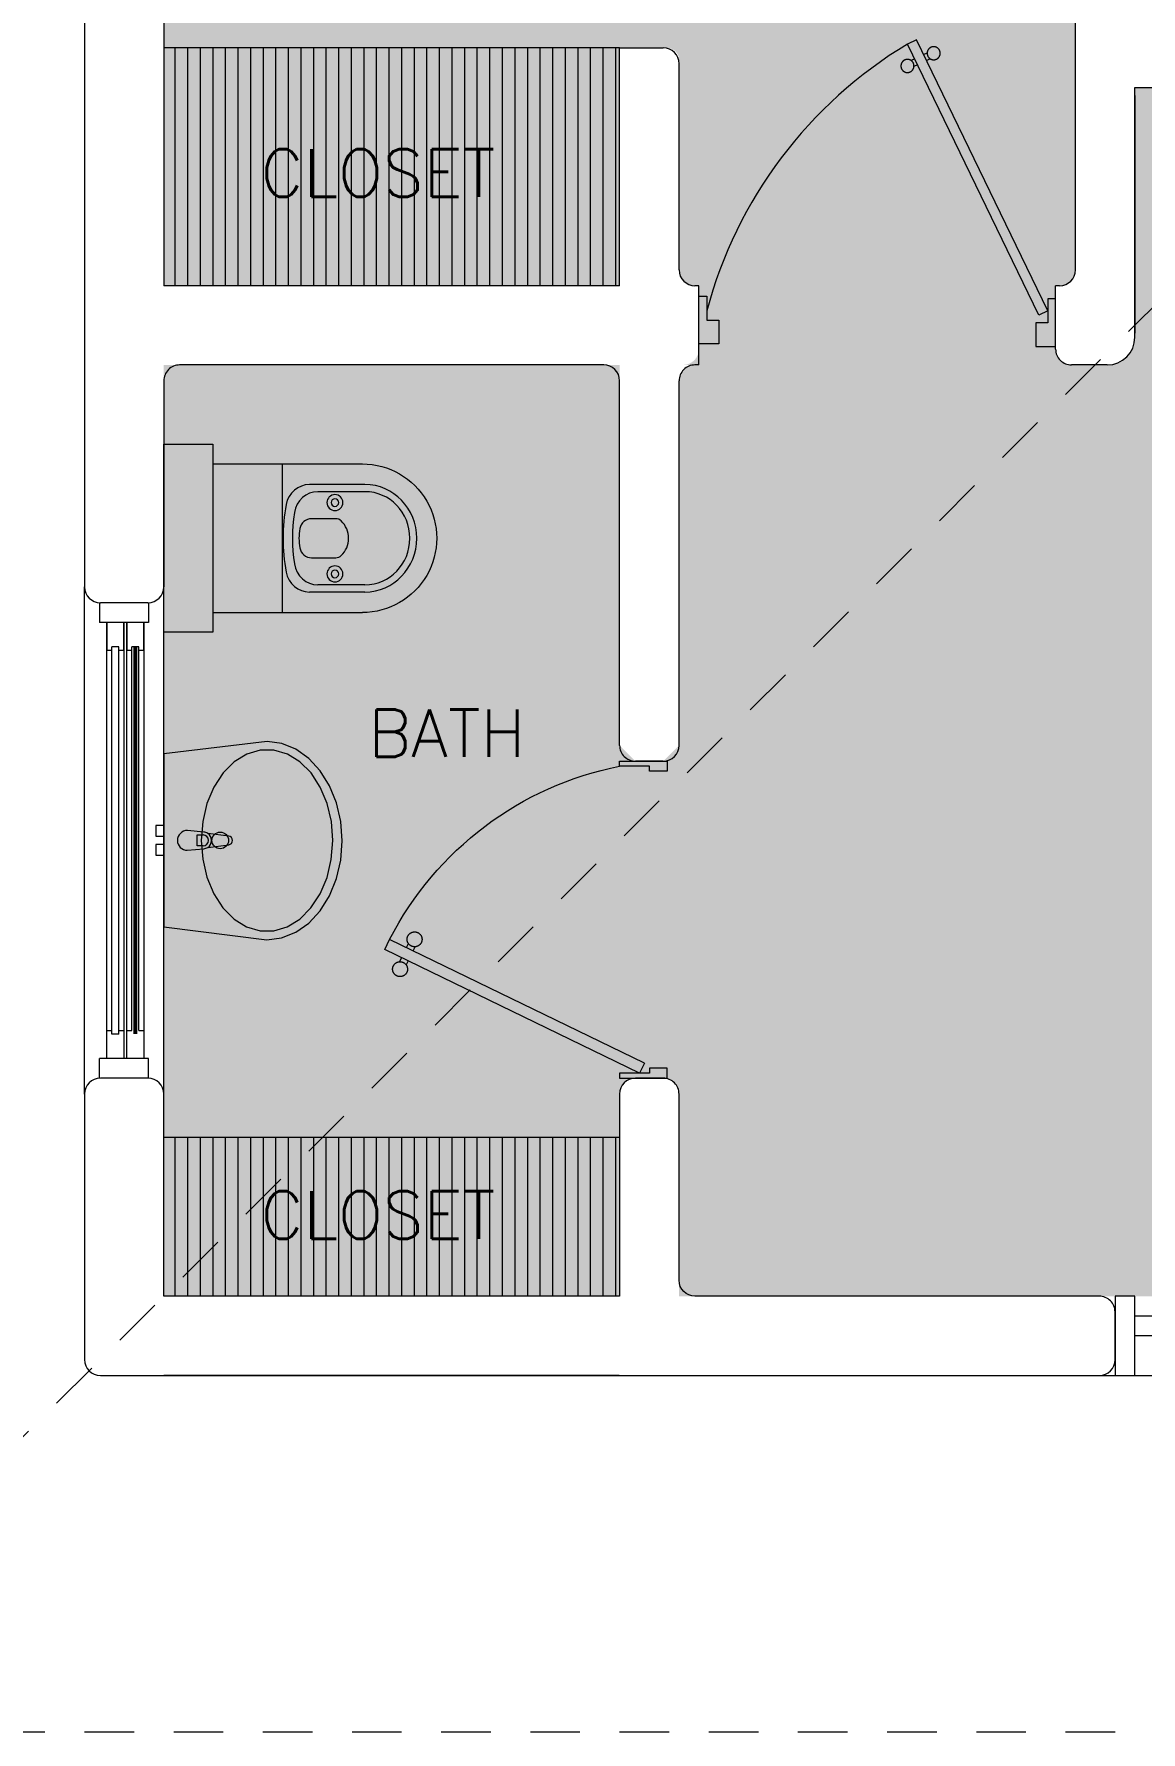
# Model space of a CAD drawing. Header units: metres. Extents: x 113 to 2416, y -346 to 476.
# Drawn here: x 119.24 to 122.033, y -165.508 to -161.223 of the extents above; entities that cross this region are included whole.
import ezdxf

# ---------------------------------------------------------------- set-up
doc = ezdxf.new("R2010")
doc.units = ezdxf.units.M
doc.linetypes.add('0', pattern=[0])
doc.linetypes.add('HIDDEN2', pattern=[0.1875, 0.125, -0.0625])
doc.layers.get('0').update_dxf_attribs({"color": 250, "linetype": '0', "lineweight": 20})
for name, color, linetype, lineweight in [('02_mobiliario', 250, 'Continuous', 5), ('A-DOOR', 35, 'Continuous', 5), ('A-WALL', 250, 'Continuous', 20), ('baños', 140, 'Continuous', 0), ('closets', 253, 'Continuous', 0), ('piscina', 131, 'Continuous', 0), ('piso', 253, 'Continuous', 0), ('SE-3', 253, 'Continuous', 5), ('textos', 7, 'Continuous', 0)]:
    doc.layers.add(name, color=color, linetype=linetype, lineweight=lineweight)
doc.layers.add('Techos 1', color=7, linetype='HIDDEN2', lineweight=9, true_color=0x42391a)
doc.styles.get("Standard").update_dxf_attribs({"font": 'arial.ttf', "height": 0.1875})

# ---------------------------------------------------------------- blocks, each defined once
blk = doc.blocks.new('P90')
at = {"layer": 'A-DOOR'}
for p, q in [((-0.04763083282114167, -0.8575866078958256), (0.636432514468197, -0.5264411160955547)), ((-0.03678082331271071, -0.8799999999814077), (0.647282523976628, -0.5488545081811367)), ((0.5843462005145739, -0.5516553717665715), (0.579994248867024, -0.5426653338130905)), ((0.5992280044015388, -0.5444512986345558), (0.5948760529868196, -0.5354612606810747)), ((0.647282523976628, -0.5488545081811367), (0.636432514468197, -0.5264411160955547)), ((0.5951962097901742, -0.5740687638521536), (0.599548161437724, -0.5830588016892193)), ((0.6100780139099697, -0.5668646907201378), (0.614429965324689, -0.5758547286736189)), ((-0.03678082331271071, -0.8799999999814077), (-0.04763083282114167, -0.8575866078958256))]:
    blk.add_line(p, q, dxfattribs=at)
for points in [[(-0.05999999982304871, -0.02000000001862645), (-0.05999999982304871, -0.04999999993015081), (-0.1199999998789281, -0.04999999993015081), (-0.1199999998789281, 0), (0, 0), (0, -0.02000000001862645)], [(-0.06678082334065039, -0.8799999999814077), (-0.06678082334065039, -0.849999999953468), (-0.1267808233965297, -0.849999999953468), (-0.1267808233965297, -0.9000000000000341), (-0.006780823517601675, -0.9000000000000341), (-0.006780823517601675, -0.8799999999814077)]]:
    blk.add_lwpolyline(points, close=True, dxfattribs=at)
blk.add_arc((-0.3258824736581118, -1.104976062896867), 1.122832499157005, 31.01389897194515, 75.07969121929474, dxfattribs=at)
for points in [[(0.5812270151805023, -0.5096414988860829), (0.5856572274938117, -0.5096497449325739), (0.5933223347533385, -0.5140942400088875), (0.5977382647693048, -0.5217758390121503), (0.5977217726763229, -0.5306362638715996), (0.5932772776000093, -0.5383013710147111), (0.5855956787131618, -0.5427173009142621), (0.5767352538537125, -0.5427008088212801), (0.5690701465941856, -0.5382563139777972), (0.56465421681105, -0.5305747149745343), (0.5646707086712013, -0.5217142899986698), (0.5691152037475149, -0.5140491829719736), (0.5767968026343624, -0.5096332529560073), (0.5812270151805023, -0.5096414988860829)], [(0.6132587480246912, -0.5758110076189382), (0.6176889605708311, -0.5758192536654292), (0.6253540675975273, -0.5802637485089122), (0.6297699976134936, -0.587945347512175), (0.6297535055205117, -0.5968057724880396), (0.6253090106770287, -0.6044708795147358), (0.6176274115573506, -0.6088868095307021), (0.6087669866979013, -0.6088703175541355), (0.6011018796712051, -0.6044258224778218), (0.5966859496552388, -0.596744223474559), (0.5967024417482207, -0.5878837986151098), (0.6011469365917037, -0.5802186914719982), (0.6088285357113818, -0.5758027615724473), (0.6132587480246912, -0.5758110076189382)]]:
    blk.add_open_spline(points, degree=2, dxfattribs=at)
blk = doc.blocks.new('A$C95be60c7')
at = {"layer": 'A-DOOR'}
for p, q in [((0.4752340171023093, 0.742593415591756), (0.4497390260432326, 0.7302042678396958)), ((0.7620076617305642, 0.08760267535788557), (0.4497390260432326, 0.7302042678396958)), ((0.7875026527896409, 0.09999182310988886), (0.4752340171023093, 0.742593415591756)), ((0.4703040601786483, 0.6878845399689055), (0.4600779892918467, 0.6829152382403265)), ((0.4957990512381798, 0.700273687720852), (0.5060251221249814, 0.7052429894493173)), ((0.5040250648923461, 0.6833457965724676), (0.5142511357791477, 0.6883150983010466)), ((0.4785300738332694, 0.6709566488205212), (0.4683040029464678, 0.6659873470920559)), ((0.7620076617305642, 0.08760267535788557), (0.7875026527896409, 0.09999182310988886))]:
    blk.add_line(p, q, dxfattribs=at)
for points in [[(2.652793568813649e-06, 0.03000084532914002), (0.02502843218178441, 0.03000084532891265), (0.02502843218178441, 0.07500084532929918), (0.01250265279338691, 0.07500084532929918), (0.01250265279338691, 0.1500008453294015), (2.652793568813649e-06, 0.1500008453294015), (2.652793568813649e-06, 0.03000084532914002)], [(0.8000026527935518, 0.03000084532914002), (0.7749768734053362, 0.03000084532891265), (0.7749768734053362, 0.07500084532929918), (0.7875026527937337, 0.07500084532929918), (0.7875026527937337, 0.1500008453294015), (0.8000026527935518, 0.1500008453294015), (0.8000026527935518, 0.03000084532914002)]]:
    blk.add_lwpolyline(points, dxfattribs=at)
blk.add_arc((0.8309239935775281, -0.01190400803308833), 0.8342821300934081, 117.1873632610009, 168.8098988989003, dxfattribs=at)
for points in [[(0.4307102590657337, 0.6673340718323573), (0.4307120586024098, 0.6723770774764546), (0.4357581811356681, 0.6811100199379609), (0.4444947226708678, 0.6861499086928973), (0.454580733958835, 0.6861463096193177), (0.4633136764202277, 0.681100187086173), (0.4683535651753914, 0.6723636455512008), (0.4683499661020392, 0.6622776342631198), (0.4633038435687808, 0.6535446918014998), (0.4545673020335812, 0.6485048030466771), (0.4444812907456139, 0.648508402120143), (0.4357483482837665, 0.6535545246532877), (0.4307084595290576, 0.6622910661883736), (0.4307102590657337, 0.6673340718323573)], [(0.5059773594327339, 0.7039096966342697), (0.50597915896941, 0.7089527022782534), (0.5110252815026683, 0.7176856447398734), (0.5197618230374133, 0.722725533494696), (0.5298478343258353, 0.7227219344212301), (0.5385807767872279, 0.7176758118880855), (0.5436206655423916, 0.7089392703529995), (0.5436170664685847, 0.6988532590649186), (0.5385709439357811, 0.6901203166034122), (0.5298344024005814, 0.6850804278484759), (0.5197483911121594, 0.6850840269220555), (0.5110154486507668, 0.6901301494552001), (0.505975559895603, 0.6988666909902861), (0.5059773594327339, 0.7039096966342697)]]:
    blk.add_open_spline(points, degree=2, dxfattribs=at)
blk = doc.blocks.new('A$Cbbaa2d29')
at = {"layer": 'baños'}
for p, q in [((0.04986533973976748, 0.1234470907067902), (0.04986533950693683, 0.5009470913494027)), ((0.1017357186382242, 0.5075197885446272), (0.1017357188710548, 0.367587161104197)), ((0.119862534195704, 0.5075197878461353), (0.119862534195704, 0.3887385106347523)), ((0.3548681448181696, 0.5075197878461353), (0.3548698598486908, 0.3887385111004136)), ((0.3729949601428189, 0.5075197890102885), (0.3729966749405094, 0.367587160405705)), ((0.4248653395069368, 0.1234470907067902), (0.4248653395069368, 0.5009470914658181)), ((0.1881401495510318, 0.3726579630449436), (0.1881401495510318, 0.4340201096776894)), ((0.2865905294628419, 0.4340201096776894), (0.2865905294628419, 0.3726579630449436)), ((0.4248653395069368, 0.298447090706631), (0.04986533973976748, 0.298447090706631))]:
    blk.add_line(p, q, dxfattribs=at)
blk.add_lwpolyline([(-2.609528905850311e-06, 0.1234470907067902), (-2.609528905850311e-06, -1.431437937071678e-07), (0.4747332887757238, -1.431437937071678e-07), (0.4747332887757238, 0.1234470907067902)], close=True, dxfattribs=at)
for centre, radius in [((0.1473653394231178, 0.4318055939328218), 0.02006938189121769), ((0.1473653394231178, 0.4318055939328218), 0.00947206784087382), ((0.3273653395907559, 0.4318055938164065), 0.02006938189121769), ((0.3273653395907559, 0.4318055938164065), 0.00947206784087382)]:
    blk.add_circle(centre, radius, dxfattribs=at)
blk.add_arc((0.2373653395069368, 0.5009470904180802), 0.1875, 4.669074627938405e-08, 180.0000000466908, dxfattribs=at)
at = {"layer": 'baños', "extrusion": (0, 0, -1)}
for centre, major_axis, ratio, start_param, end_param in [((0.2373653392741062, 0.5075197887774578), (-0.1356296207181713, -5.730126290734795e-11), 0.9649584659182796, 5.417888360170764e-14, 3.141592653589847), ((0.2373653392741062, 0.5075197887774578), (-0.1175028052981111, -4.963948863307169e-11), 0.9649584659182795, 2.242650509742816e-14, 3.141592653589815), ((0.208410149297265, 0.4340201093284435), (-0.02026999999999998, -8.564922207441566e-12), 0.9866798223976243, 1.121325254871408e-13, 0.7571831290919202), ((0.2373653395069368, 0.4070189519254512), (0.06011072145364531, 2.538636473497208e-11), 0.9866798223976337, 3.89877578268149, 5.526002178087678), ((0.2663205292509474, 0.4340201099105201), (0.02026999999999998, 8.55131366782954e-12), 0.9866798223976537, -0.7571831290923482, -5.682121440031551e-13), ((0.1820413762205817, 0.3887385112168289), (0.06217884201150812, 2.626529633774469e-11), 0.9649584659182803, 1.721070657766285, 3.141592653589776), ((0.2926910175909825, 0.388738510518337), (-0.06217884201150788, -2.626869850161708e-11), 0.9649584659182842, 3.141592653589833, 4.562114649413323), ((0.1639145608959325, 0.3675871599400438), (0.06217884201150834, 2.626174726433443e-11), 0.9649584659182797, 1.761770747025242, 3.141592653589718), ((0.2185451494032122, 0.3726579645583428), (0.03040499999999998, 1.282942176519436e-11), 0.9866798223976387, 1.7505302502132, 3.141592653589306), ((0.2373653392741062, 0.4748596581332407), (0.1356822986513112, 5.731575921024725e-11), 0.9866798223976321, 1.391062403376113, 1.75053025021367), ((0.2561855296106614, 0.3726579633941896), (0.03040499999999997, 1.284318030510717e-11), 0.9866798223976362, -2.797762022055394e-14, 1.391062403376092), ((0.3108178329156317, 0.3675871598236284), (0.06217884201150833, 2.626540643900107e-11), 0.9649584659182795, -1.443289932012704e-14, 1.379821906564463), ((0.2373661967893668, 0.7342017525509021), (0.44914177507853, 1.897288589700624e-10), 0.9649584659182789, 1.379821906564475, 1.761770747025305), ((0.2373661967893668, 0.7413182592419929), (-0.4317269737139661, -1.823818534215468e-10), 0.9649584659182897, 4.562114649413298, 4.862663311356111)]:
    blk.add_ellipse(centre, major_axis=major_axis, ratio=ratio, start_param=start_param, end_param=end_param, dxfattribs=at)
blk = doc.blocks.new('Basin 22')
at = {"layer": 'baños'}
for p, q in [((-218.5116621445749, 0), (-250.6016591944255, -260.4300662904893)), ((218.5116621445749, 0), (-218.5116621445749, 0)), ((-10.5, 20), (-37.5, 20)), ((-37.5, 20), (-37.5, 8e-16)), ((-37.5, 8e-16), (-10.5, -8e-16)), ((-10.5, -8e-16), (-10.5, 20)), ((37.50000000000001, 20), (10.5, 20)), ((10.5, 20), (10.5, 8e-16)), ((10.5, 8e-16), (37.5, -8e-16)), ((37.5, -8e-16), (37.50000000000001, 20)), ((250.0000000000001, -260.4300662904893), (218.5116621445749, 0)), ((-218.3557214991049, -0.3980736144277015), (-218.5116621445749, -0.3980736144277015)), ((-218.3557214991049, -0.3980736144277015), (-218.5116621445749, -0.3980736144277015)), ((218.5116621445749, -0.3980736144277015), (218.3557214991049, -0.3980736144277015)), ((218.5116621445749, -0.3980736144277015), (218.3557214991049, -0.3980736144277015)), ((-25, -59.43119747899159), (-21, -101.3840077572916)), ((-13.6, -99.2122034170916), (-13.6, -84.34160634659159)), ((-13.6, -84.34160634659159), (13.6, -84.34160634659159)), ((13.6, -84.34160634659159), (13.6, -99.2122034170916)), ((21.00000000004952, -101.3840077574968), (25, -59.43119747899159)), ((-134.7007845504398, -126.2360019281122), (-170.3040194288527, -149.4393747711664)), ((-93.21047902112628, -108.8975536323096), (-134.7007845504398, -126.2360019281122)), ((-47.64642828505644, -98.18180327328605), (-93.21047902112628, -108.8975536323096)), ((0, -94.55708056164688), (-47.64642828505644, -98.18180327328605)), ((-17.72976797925985, -110.8974594401567), (-11.1, -163.8311974789916)), ((47.64642828505644, -98.18180327328605), (0, -94.55708056164688)), ((11.1000000000126, -163.831197478891), (17.72976797919999, -110.8974594403916)), ((93.21047902112628, -108.8975536323096), (47.64642828505644, -98.18180327328605)), ((134.7007845504398, -126.2360019281122), (93.21047902112628, -108.8975536323096)), ((170.3040194288527, -149.4393747711664), (134.7007845504398, -126.2360019281122)), ((-170.3040194288527, -149.4393747711664), (-198.4641514488629, -177.493573426087)), ((198.4641514488629, -177.493573426087), (170.3040194288527, -149.4393747711664)), ((-217.9504477139591, -209.172494792609), (-227.9112635715661, -243.0916179945921)), ((-198.4641514488629, -177.493573426087), (-217.9504477139591, -209.172494792609)), ((217.9504477139591, -209.172494792609), (198.4641514488629, -177.493573426087)), ((227.9112635715661, -243.0916179945921), (217.9504477139591, -209.172494792609)), ((-227.9112635715661, -243.0916179945921), (-227.9112635715661, -277.7685145863864)), ((227.9112635715661, -277.7685145863864), (227.9112635715661, -243.0916179945921)), ((-250.6016591944255, -260.4300662904893), (-245.7979792952244, -297.4133257024814)), ((-245.7979792952244, -297.4133257024814), (-231.5715423222022, -332.9753391956453)), ((-227.9112635715661, -277.7685145863864), (-217.9504477139591, -311.6876377883695)), ((217.9504477139591, -311.6876377883695), (227.9112635715661, -277.7685145863864)), ((230.3682239334347, -332.9753391956453), (244.5946609063735, -297.4133257024814)), ((244.5946609063735, -297.4133257024814), (249.3983408055747, -260.4300662904893)), ((-231.5715423222022, -332.9753391956453), (-208.4690622700511, -365.7494785349732)), ((-217.9504477139591, -311.6876377883695), (-198.4641514488629, -343.3665591548914)), ((198.4641514488629, -343.3665591548914), (217.9504477139591, -311.6876377883695)), ((207.2657438812003, -365.7494785349732), (230.3682239334347, -332.9753391956453)), ((-208.4690622700511, -365.7494785349732), (-177.3783544910755, -394.47625192558)), ((-198.4641514488629, -343.3665591548914), (-170.3040194288527, -371.4207578098121)), ((-170.3040194288527, -371.4207578098121), (-134.7007845504398, -394.6241306528663)), ((134.7007845504398, -394.6241306528663), (170.3040194288527, -371.4207578098121)), ((170.3040194288527, -371.4207578098121), (198.4641514488629, -343.3665591548914)), ((176.1750361022247, -394.4762519254854), (207.2657438812003, -365.7494785349732)), ((-177.3783544910755, -394.47625192558), (-139.4942174492981, -418.051705576087)), ((-139.4942174492981, -418.051705576087), (-96.27251728570108, -435.569848024155)), ((-134.7007845504398, -394.6241306528663), (-93.21047902112628, -411.9625789486688)), ((-93.21047902112628, -411.9625789486688), (-47.64642828505644, -422.6783293076923)), ((-47.64642828505644, -422.6783293076923), (-5.78e-14, -426.3030520192937)), ((-5.78e-14, -426.3030520192937), (47.64642828505644, -422.6783293076923)), ((47.64642828505644, -422.6783293076923), (93.21047902112628, -411.9625789486688)), ((93.21047902112628, -411.9625789486688), (134.7007845504398, -394.6241306528663)), ((95.06919889685028, -435.569848024155), (138.2908990604474, -418.051705576087)), ((138.2908990604474, -418.051705576087), (176.1750361022247, -394.4762519254854)), ((-96.27251728570108, -435.569848024155), (-49.37423969843229, -446.3574668797821)), ((-49.37423969843229, -446.3574668797821), (-0.6016591943997358, -450)), ((-0.6016591943997358, -450), (48.1709213096315, -446.3574668797821)), ((48.1709213096315, -446.3574668797821), (95.06919889685028, -435.569848024155))]:
    blk.add_line(p, q, dxfattribs=at)
blk.add_circle((0, -142.605), 21, dxfattribs=at)
for centre, radius, start, end in [((0, -59.43119747899159), 25, 0, 180), ((-1.04e-14, -99.48408932156158), 21.08576984751627, 185.1696071568248, 212.7710253819448), ((0, -99.48408932169157), 21.0857698475, 212.7710253823, 327.2289746177), ((0, -99.2122034170916), 13.6, 180, 0), ((0, -99.48408932158159), 21.08576984758229, 327.2289746174761, 354.8303928426861), ((6e-16, -162.4409607923916), 11.18672239955782, 187.1389247802098, 352.8610752203097)]:
    blk.add_arc(centre, radius, start, end, dxfattribs=at)
blk = doc.blocks.new('A$Cc6a1f6da')
at = {"layer": 'A-DOOR'}
for p, q in [((0.04999999412534351, 0.1643398841901558), (0.2000003540814959, 0.1643398358276613)), ((0.04999999999999716, 0.1143398841902012), (0.04999999412534351, 0.1643398841901558)), ((0.1950003600185681, 0.136839836961542), (0.1950003600185681, 0.1418398369615375)), ((0.19500036007814, 0.1418398369615375), (0.629999819959508, 0.1418398369615375)), ((0.19500036007814, 0.136839836961542), (0.629999819959508, 0.136839836961542)), ((0.2000003540814959, 0.1643398447188815), (0.6511749867160717, 0.1643398789878461)), ((0.2000003600185067, 0.1418398369615375), (0.2000003540814959, 0.1643398358276613)), ((0.205000360018559, 0.1466020423848136), (0.2000003600185636, 0.1466020423848136)), ((0.2000003600185067, 0.136839836961542), (0.2000003600185067, 0.1143398358275931)), ((0.205000360018559, 0.1320776315382659), (0.2000003600185636, 0.1320776315382659)), ((0.2050003541439054, 0.1466020418286575), (0.6199998199595171, 0.146602091046077)), ((0.205000360018559, 0.1466020423848136), (0.205000360018559, 0.1418398369615375)), ((0.205000360018559, 0.1320776315382659), (0.205000360018559, 0.136839836961542)), ((0.6199998199595171, 0.1320776801739498), (0.205000360018559, 0.1320776315382659)), ((0.6199998199595171, 0.1466020423848136), (0.6249998199595126, 0.1466020423848136)), ((0.6199998199595171, 0.1466020423848136), (0.6199998199595171, 0.1418398369615375)), ((0.6199998199595171, 0.1320776315382659), (0.6199998199595171, 0.136839836961542)), ((0.6199998199595171, 0.1320776315382659), (0.6249998199595126, 0.1320776315382659)), ((0.6249998199595694, 0.1418398369615375), (0.6249998258965803, 0.1643398358276613)), ((0.6249998199595694, 0.136839836961542), (0.6249998199595694, 0.1143398358275931)), ((0.7750001858527327, 0.1643398841901558), (0.6249998258965803, 0.1643398358276613)), ((0.629999819959508, 0.136839836961542), (0.629999819959508, 0.1418398369615375)), ((0.7750001741034822, 0.1643398877881168), (0.7750001799781359, 0.1143399027366172)), ((0.775000179978079, 0.1143398841902012), (0.7750001858527327, 0.1643398841901558)), ((1.167499828583729, 0.1398230974076569), (1.167499828583729, 0.1047395128056792)), ((1.182499828672221, 0.1047395128071003), (1.182499828672221, 0.1494790961404533)), ((1.617507782211291, 0.1047395128071003), (1.617507782211291, 0.1494790961404533)), ((1.632507782299783, 0.1398230974076569), (1.632507782299783, 0.1047395128056792)), ((2.025007436780001, 0.1643398877881168), (2.025007430905347, 0.1143399027366172)), ((2.025007425030751, 0.1643398841901558), (2.175007784986903, 0.1643398358276613)), ((2.025007430905404, 0.1143398841902012), (2.025007425030751, 0.1643398841901558)), ((2.600007256801987, 0.1643398447188815), (2.148832624167412, 0.1643398789878461)), ((2.605007250805343, 0.1418398369615375), (2.170007790923975, 0.1418398369615375)), ((2.170007790923975, 0.136839836961542), (2.170007790923975, 0.1418398369615375)), ((2.605007250805343, 0.136839836961542), (2.170007790923975, 0.136839836961542)), ((2.175007790923914, 0.1418398369615375), (2.175007784986903, 0.1643398358276613)), ((2.180007790923966, 0.1466020423848136), (2.175007790923971, 0.1466020423848136)), ((2.175007790923914, 0.136839836961542), (2.175007790923914, 0.1143398358275931)), ((2.180007790923966, 0.1320776315382659), (2.175007790923971, 0.1320776315382659)), ((2.595007256739578, 0.1466020418286575), (2.180007790923966, 0.146602091046077)), ((2.180007790923966, 0.1466020423848136), (2.180007790923966, 0.1418398369615375)), ((2.180007790923966, 0.1320776315382659), (2.180007790923966, 0.136839836961542)), ((2.180007790923966, 0.1320776801739498), (2.595007250864924, 0.1320776315382659)), ((2.595007250864924, 0.1466020423848136), (2.60000725086492, 0.1466020423848136)), ((2.595007250864924, 0.1466020423848136), (2.595007250864924, 0.1418398369615375)), ((2.595007250864924, 0.1320776315382659), (2.595007250864924, 0.136839836961542)), ((2.595007250864924, 0.1320776315382659), (2.60000725086492, 0.1320776315382659)), ((2.600007250864977, 0.1418398369615375), (2.600007256801987, 0.1643398358276613)), ((2.600007250864977, 0.136839836961542), (2.600007250864977, 0.1143398358275931)), ((2.75000761675814, 0.1643398841901558), (2.600007256801987, 0.1643398358276613)), ((2.605007250864915, 0.136839836961542), (2.605007250864915, 0.1418398369615375)), ((2.750007610883486, 0.1143398841902012), (2.75000761675814, 0.1643398841901558)), ((0.2000003599561495, 0.1143398358275931), (0.04999999999999716, 0.1143398841902012)), ((0.1999999999999744, 0.1143398358275931), (0.6511746326345502, 0.1143398702822083)), ((0.4576339663748143, 0.0997395369981291), (0.6076343263309667, 0.09973948863563464)), ((0.457633972249468, 0.04973953699817457), (0.4576339663748143, 0.0997395369981291)), ((0.6076343263309667, 0.09973949752685485), (1.126174809675277, 0.0997395317958194)), ((0.6076343322679776, 0.07723948976951078), (0.6076343263309667, 0.09973948863563464)), ((0.6249998200219267, 0.1143398358275931), (0.775000179978079, 0.1143398841902012)), ((1.099999642918775, 0.07723948976951078), (1.099999648855785, 0.09973948863563464)), ((1.250000008811938, 0.0997395369981291), (1.099999648855785, 0.09973948863563464)), ((1.249999997062687, 0.09973954059609014), (1.250000002937341, 0.04973955554459053)), ((1.250000002937284, 0.04973953699817457), (1.250000008811938, 0.0997395369981291)), ((1.550007602071574, 0.0997395369981291), (1.700007962027726, 0.09973948863563464)), ((1.550007607946227, 0.04973953699817457), (1.550007602071574, 0.0997395369981291)), ((1.550007613820824, 0.09973954059609014), (1.550007607946171, 0.04973955554459053)), ((2.192373284552517, 0.09973949752685485), (1.673832801208235, 0.0997395317958194)), ((1.700007967964737, 0.07723948976951078), (1.700007962027726, 0.09973948863563464)), ((2.175007790861557, 0.1143398358275931), (2.025007430905404, 0.1143398841902012)), ((2.600007610883509, 0.1143398358275931), (2.148832978248933, 0.1143398702822083)), ((2.342373644508669, 0.0997395369981291), (2.192373284552517, 0.09973948863563464)), ((2.192373278615506, 0.07723948976951078), (2.192373284552517, 0.09973948863563464)), ((2.342373638634015, 0.04973953699817457), (2.342373644508669, 0.0997395369981291)), ((2.600007250927334, 0.1143398358275931), (2.750007610883486, 0.1143398841902012)), ((0.6076343322056204, 0.04973948863556643), (0.457633972249468, 0.04973953699817457)), ((0.602634332268039, 0.07223948976951533), (0.602634332268039, 0.07723948976951078)), ((0.6026343323276109, 0.07723948976951078), (1.104999642918713, 0.07723948976951078)), ((0.6026343323276109, 0.07223948976951533), (1.104999642918713, 0.07223948976951533)), ((0.6076339722494453, 0.04973948863556643), (1.126174455593755, 0.04973952309018159)), ((0.6126343322680299, 0.08200169519278688), (0.6076343322680344, 0.08200169519278688)), ((0.6076343322679776, 0.07223948976951533), (0.6076343322679776, 0.04973948863556643)), ((0.6126343322680299, 0.06747728434623923), (0.6076343322680344, 0.06747728434623923)), ((0.6126343263933762, 0.08200169463663087), (1.094999642918722, 0.08200174385405035)), ((0.6126343322680299, 0.08200169519278688), (0.6126343322680299, 0.07723948976951078)), ((0.6126343322680299, 0.06747728434623923), (0.6126343322680299, 0.07223948976951533)), ((1.094999642918722, 0.06747733298192315), (0.6126343322680299, 0.06747728434623923)), ((1.094999642918722, 0.08200169519278688), (1.099999642918718, 0.08200169519278688)), ((1.094999642918722, 0.08200169519278688), (1.094999642918722, 0.07723948976951078)), ((1.094999642918722, 0.06747728434623923), (1.094999642918722, 0.07223948976951533)), ((1.094999642918722, 0.06747728434623923), (1.099999642918718, 0.06747728434623923)), ((1.099999642918775, 0.07223948976951533), (1.099999642918775, 0.04973948863556643)), ((1.099999642981132, 0.04973948863556643), (1.250000002937284, 0.04973953699817457)), ((1.104999642918713, 0.07223948976951533), (1.104999642918713, 0.07723948976951078)), ((1.167499828583729, 0.009655998732966964), (1.167499828583729, 0.0447395833350015)), ((1.182499828672221, 0.04473958333358041), (1.182499828672221, 1.70530256582424e-13)), ((1.70000796790238, 0.04973948863556643), (1.550007607946227, 0.04973953699817457)), ((1.617507782211291, 0.04473958333358041), (1.617507782211291, 1.70530256582424e-13)), ((1.632507782299783, 0.009655998732966964), (1.632507782299783, 0.0447395833350015)), ((2.192373638634038, 0.04973948863556643), (1.673833155289756, 0.04973952309018159)), ((2.197373278555872, 0.07723948976951078), (1.695007967964798, 0.07723948976951078)), ((1.695007967964798, 0.07223948976951533), (1.695007967964798, 0.07723948976951078)), ((2.130007427846166, 0.07223948976951533), (1.695007967964798, 0.07223948976951533)), ((1.705007967964789, 0.08200169519278688), (1.700007967964794, 0.08200169519278688)), ((1.700007967964737, 0.07223948976951533), (1.700007967964737, 0.04973948863556643)), ((1.705007967964789, 0.06747728434623923), (1.700007967964794, 0.06747728434623923)), ((2.187373284490107, 0.08200169463663087), (1.705007967964789, 0.08200174385405035)), ((1.705007967964789, 0.08200169519278688), (1.705007967964789, 0.07723948976951078)), ((1.705007967964789, 0.06747728434623923), (1.705007967964789, 0.07223948976951533)), ((1.705007967964789, 0.06747733298192315), (2.187373278615453, 0.06747728434623923)), ((2.187373278615453, 0.08200169519278688), (2.192373278615449, 0.08200169519278688)), ((2.187373278615453, 0.08200169519278688), (2.187373278615453, 0.07723948976951078)), ((2.187373278615453, 0.06747728434623923), (2.187373278615453, 0.07223948976951533)), ((2.187373278615453, 0.06747728434623923), (2.192373278615449, 0.06747728434623923)), ((2.192373278615506, 0.07223948976951533), (2.192373278615506, 0.04973948863556643)), ((2.192373278677863, 0.04973948863556643), (2.342373638634015, 0.04973953699817457)), ((2.197373278615444, 0.07223948976951533), (2.197373278615444, 0.07723948976951078))]:
    blk.add_line(p, q, dxfattribs=at)
for points in [[(0.04999999999999716, 0.2143331760133265), (-1.4210854715202e-14, 0.2143331760133265), (-1.4210854715202e-14, 0.01433317601339468), (0.04999999999999716, 0.01433317601339468)], [(2.750007610883486, 0.2143331760133265), (2.800007610883497, 0.2143331760133265), (2.800007610883497, 0.01433317601339468), (2.750007610883486, 0.01433317601339468)], [(1.182499828671766, 0.1494790961406238), (1.182499828671766, 0.1398426159839801), (1.0851846778625, 0.1398426159839801), (1.0851846778625, 0.1494790961406238)], [(1.617507782211746, 0.1494790961406238), (1.617507782211746, 0.1398426159839801), (1.714822933021011, 0.1398426159839801), (1.714822933021011, 0.1494790961406238)], [(1.199739412167204, 0.09973951281688187), (1.150260245500519, 0.09973951281688187), (1.150260245498473, 0.104739512814092), (1.199739412165158, 0.104739512814092)], [(1.600268198716307, 0.09973951281688187), (1.649747365382993, 0.09973951281688187), (1.649747365385039, 0.104739512814092), (1.600268198718354, 0.104739512814092)], [(1.199739412167204, 0.0497395833237988), (1.150260245500519, 0.0497395833237988), (1.150260245498473, 0.04473958332658867), (1.199739412165158, 0.04473958332658867)], [(1.600268198716307, 0.0497395833237988), (1.649747365382993, 0.0497395833237988), (1.649747365385039, 0.04473958332658867), (1.600268198718354, 0.04473958332658867)], [(1.182499828671766, 0), (1.182499828671766, 0.009636480156643756), (1.0851846778625, 0.009636480156643756), (1.0851846778625, 0)], [(1.617507782211746, 0), (1.617507782211746, 0.009636480156643756), (1.714822933021011, 0.009636480156643756), (1.714822933021011, 0)]]:
    blk.add_lwpolyline(points, close=True, dxfattribs=at)
at = {"layer": 'piso'}
blk.add_line((0.04999999999998295, 0.01433317601339468), (2.7500076108835, 0.01433317601339468), dxfattribs=at)
blk = doc.blocks.new('PL BASE 1N NASAS 09')
at = {"layer": 'closets', "transparency": 33554687}
h = blk.add_hatch(dxfattribs=at)
h.set_pattern_fill('LINE', color=256, scale=0.01, angle=90)
h.set_pattern_definition([(90, (-228.0346731730523, 143.8162787794183), (-0.03175, 1.944126793646423e-18), [])])
h.paths.add_polyline_path([(-122.2315273407573, -51.89971880325273), (-121.0810712337404, -51.89971880325273), (-121.0810712337404, -52.49971880325275), (-122.2315273407573, -52.49971880325275)])
h = blk.add_hatch(dxfattribs=at)
h.set_pattern_fill('LINE', color=256, scale=0.01, angle=90)
h.set_pattern_definition([(90, (-228.0346731730533, 141.0662787794182), (-0.03175, 1.944126793646423e-18), [])])
h.paths.add_polyline_path([(-122.2315273407583, -54.64971880325275), (-121.0810712337414, -54.64971880325275), (-121.0808431802341, -55.0497188032527), (-122.2312992872509, -55.0497188032527)])
at = {"layer": 'A-DOOR'}
for p, q in [((-122.3935273392254, -53.29971712095701), (-122.3935273392279, -53.34971712072436)), ((-122.2695273392719, -53.29971712072418), (-122.2695273392719, -53.34971712072436)), ((-122.2695273392719, -53.34971712072436), (-122.3935273392277, -53.34971712072436)), ((-122.3751035882304, -54.44971712095665), (-122.3751035882302, -53.34971712072391)), ((-122.3321155108047, -53.34971712072391), (-122.3321155108045, -54.44971712095665)), ((-122.3245154165812, -54.44971712095665), (-122.3245154165812, -53.34971712072391)), ((-122.2815273391557, -53.34971712072391), (-122.2815273391557, -54.44971712095665)), ((-122.362308312901, -54.38841588451604), (-122.362308312901, -53.41101835716452)), ((-122.3449107857833, -53.41101835716498), (-122.362308312901, -53.41101835716452)), ((-122.3449107857833, -54.38841588451558), (-122.3449107857833, -53.41101835716498)), ((-122.3117201411174, -54.3797171207232), (-122.311720141252, -53.41101835716452)), ((-122.2943226141343, -53.41101835716498), (-122.311720141252, -53.41101835716452)), ((-122.2943226140001, -54.37971712072365), (-122.2943226141343, -53.41101835716498)), ((-122.3449107857833, -54.38841588451558), (-122.362308312901, -54.38841588451604)), ((-122.2695273392719, -54.44971712095619), (-122.3935273392277, -54.44971712095619)), ((-122.3935273392254, -54.49971712072355), (-122.3935273392279, -54.44971712095619)), ((-122.2695273392719, -54.49971712095638), (-122.2695273392719, -54.44971712095619))]:
    blk.add_line(p, q, dxfattribs=at)
for points in [[(-122.3449107857837, -53.41971712072407), (-122.3321155106874, -53.41971712072362), (-122.3321155106879, -53.34971712072391), (-122.3751035879969, -53.34971712072436), (-122.3751035879969, -53.41971712072362), (-122.362308312901, -53.41971712072316)], [(-122.2943226141347, -53.41971712072407), (-122.2815273390384, -53.41971712072362), (-122.2815273390389, -53.34971712072391), (-122.3245154163479, -53.34971712072436), (-122.3245154163479, -53.41971712072362), (-122.311720141252, -53.41971712072316)], [(-122.3449107856678, -54.37971712072365), (-122.3321155105714, -54.3797171207232), (-122.3321155106397, -54.44971712072336), (-122.3751035879482, -54.44971712072336), (-122.3751035878809, -54.37971712072411), (-122.3623083127846, -54.3797171207232)], [(-122.2943226140188, -54.37971712072365), (-122.2815273389224, -54.3797171207232), (-122.2815273389907, -54.44971712072336), (-122.3245154162992, -54.44971712072336), (-122.3245154162319, -54.37971712072411), (-122.3117201411356, -54.3797171207232)]]:
    blk.add_lwpolyline(points, dxfattribs=at)
at = {"layer": 'A-WALL'}
for p, q in [((-122.431071233773, -50.83901712075431), (-122.431071233741, -53.25971712095738)), ((-122.2310712337411, -50.83901712055495), (-122.2310712337404, -52.49971880325275)), ((-119.9310712337413, -52.45971880325254), (-119.9310712337411, -50.87971880325271)), ((-121.081071233741, -52.49971880325275), (-121.081071233741, -51.89971880325273)), ((-121.0810712337403, -51.89971880325273), (-120.9710712337412, -51.89971880325277)), ((-120.9310712337411, -52.45971880325254), (-120.9310712337412, -51.93971880325277)), ((-119.7810712337412, -52.62971880325257), (-119.7810712337412, -51.99971880325261)), ((-119.781071233741, -51.99971880325261), (-117.0810636228576, -51.99971880325267)), ((-121.0810712337404, -52.49971880325275), (-122.2310712337404, -52.49971880325275)), ((-120.8810423256793, -52.49971880325253), (-120.8910712337411, -52.49971880325253)), ((-120.8810423256791, -52.69971880325257), (-120.8810423256793, -52.49971880325258)), ((-119.9710712337413, -52.49971880325253), (-119.9810423256793, -52.49971880325252)), ((-119.9810423256795, -52.65971880325254), (-119.9810423256793, -52.49971880325252)), ((-121.1210712337413, -52.69971880325274), (-122.1910712337411, -52.69971880325274)), ((-120.8810423256791, -52.69971880325257), (-120.8910712337411, -52.69971880325256)), ((-119.8510712337412, -52.69971880325257), (-119.9410423256794, -52.69971880325258)), ((-122.2310712337411, -52.73971880325276), (-122.2310712337409, -53.25971712099019)), ((-121.0810712337412, -53.65971880325277), (-121.0810712337413, -52.73971880325274)), ((-120.9310712337411, -53.65971880325271), (-120.9310712337411, -52.73971880325256)), ((-122.4310712337728, -54.53971712072218), (-122.431071233741, -53.25971712095838)), ((-122.2310712337409, -54.53971712052282), (-122.2310712337409, -53.25971712099019)), ((-122.2710712337409, -53.29971712095838), (-122.391071233741, -53.29971712095838)), ((-120.9710712337411, -53.69971880325271), (-121.0410712337412, -53.69971880325276)), ((-122.2710712337409, -54.49971712072218), (-122.391071233741, -54.49971712072218))]:
    blk.add_line(p, q, dxfattribs=at)
blk.add_lwpolyline([(-122.431071233741, -54.53971712072217), (-122.4310712337412, -55.20971886992653, 0.4142130437333494), (-122.3910713045713, -55.24971886992662), (-119.8710714245777, -55.24972333221992, 0.4142134952179904), (-119.8310713537477, -55.20972341222131), (-119.8310711137347, -55.08971888325409, 0.4142141481694151), (-119.8710711137346, -55.04971880325275), (-120.8910712337413, -55.04971880325274, -0.4142135623730909), (-120.9310712337413, -55.00971880325274), (-120.9310712337413, -54.53971880325272, 0.4142135623733427), (-120.9710712337413, -54.49971880325272), (-121.0410712337413, -54.49971880325278, 0.4142135623729265), (-121.0810712337413, -54.53971880325278), (-121.0810712337413, -55.0497188032527), (-122.2310712337437, -55.0497188032527), (-122.2310712337409, -54.53971712052282)], format="xyb", dxfattribs=at)
blk.add_lwpolyline([(-121.0824678692127, -55.24971880325275), (-122.231071233741, -55.24971880325269)], dxfattribs=at)
for centre, radius, start, end in [((-120.9710712337412, -51.93971880325277), 0.04, 1.144999685326866e-11, 89.99999999997965), ((-120.8910712337411, -52.45971880325253), 0.04, 180.0000000000117, 270), ((-119.9710712337413, -52.45971880325254), 0.04, 270.0000000000138, 359.999999999992), ((-119.9410423256794, -52.65971880325258), 0.04, 179.9999999999349, 270.0000000000031), ((-119.8510712337412, -52.62971880325257), 0.07, 270, 0), ((-122.1910712337411, -52.73971880325274), 0.04, 90, 180.0000000000217), ((-121.1210712337413, -52.73971880325274), 0.04, 6.81910923705778e-12, 90), ((-120.8910712337411, -52.73971880325256), 0.04, 89.99999999993491, 180), ((-122.391071233741, -53.25971712095838), 0.04, 180, 270), ((-122.2710712337409, -53.25971712095838), 0.04, 270, 359.9999999999998), ((-121.0410712337412, -53.65971880325277), 0.04, 180.0000000000065, 270.0000000000444), ((-120.9710712337411, -53.65971880325271), 0.04, 270.0000000000434, 0), ((-122.391071233741, -54.53971712072218), 0.04, 90, 180), ((-122.2710712337409, -54.53971712072218), 0.04, 1.730221746716153e-12, 90)]:
    blk.add_arc(centre, radius, start, end, dxfattribs=at)
at = {"layer": 'closets', "transparency": 33554687}
for p, q in [((-121.0810712337403, -51.89971880325273), (-122.2310712337405, -51.89971880325273)), ((-121.0810712337413, -54.64971880325275), (-122.2310712337415, -54.64971880325275))]:
    blk.add_line(p, q, dxfattribs=at)
at = {"layer": 'piscina', "const_width": 0.01}
blk.add_lwpolyline([(-122.3030213771536, -53.41101835716543), (-122.303021377466, -54.38841588428366)], dxfattribs=at)
at = {"layer": 'piso'}
blk.add_line((-119.8710714245777, -55.24972333221992), (-119.8319979896008, -55.24971880325269), dxfattribs=at)
at = {"layer": 'Techos 1'}
for p, q in [((-119.2310712337407, -52.04971880325266), (-123.3310712337411, -56.14979643551801)), ((-113.5310712337411, -56.1497188032528), (-123.3310712337411, -56.14979643551813))]:
    blk.add_line(p, q, dxfattribs=at)
at = {"color": 1}
blk.add_blockref('A$Cc6a1f6da', (-119.8310712337412, -55.26405435719082), dxfattribs=at)
at = {"layer": 'A-DOOR', "rotation": 90.00000000000001}
blk.add_blockref('P90', (-120.8810423256793, -52.52635577110253), dxfattribs=at)
at = {"layer": 'A-DOOR', "xscale": -1, "rotation": 90}
blk.add_blockref('A$C95be60c7', (-120.9310703884119, -53.6997161504592), dxfattribs=at)
at = {"layer": 'baños', "xscale": -1, "rotation": 270}
blk.add_blockref('A$Cbbaa2d29', (-122.2310710906, -53.37445209202849), dxfattribs=at)
at = {"layer": 'baños', "xscale": 0.001000000000057999, "yscale": 0.001000000000057999, "rotation": 89.94782240616065}
blk.add_blockref('Basin 22', (-122.2310962522885, -53.89945194413211), dxfattribs=at)
at = {"layer": 'textos', "char_height": 0.15, "width": 3.404876511770499, "attachment_point": 9}
for s, insert in [('\\pxqc;{\\Fromans|c0;\\H0.8x;CLOSET\\H1.25x; }', (-119.9886125121401, -52.27529653068165)), ('\\pxqc;{\\Fromans|c0;\\H0.8x;BATH}', (-119.8142040049041, -53.68883308563427)), ('\\pxqc;{\\Fromans|c0;\\H0.8x;CLOSET\\H1.25x; }', (-119.9886125121401, -54.90488882949864))]:
    blk.add_mtext(s, dxfattribs=dict(at, insert=insert))
blk = doc.blocks.new('PL MUEBLES 1N NASAS 09')
at = {"layer": '02_mobiliario'}
blk.add_line((42.48047333544068, 36.18399722776383), (42.48047333544068, 35.58399722776414), dxfattribs=at)
at = {"layer": 'baños'}
blk.add_blockref('PL BASE 1N NASAS 09', (162.2615445691817, 88.20329366328178), dxfattribs=at)

msp = doc.modelspace()

# ---------------------------------------------------------------- hatches: boundary and pattern name
at = {"layer": 'SE-3', "true_color": 0x84b4e1, "transparency": 33554508}
h = msp.add_hatch(color=151, dxfattribs=at)
h.dxf.hatch_style = 1
edge = h.paths.add_edge_path()
edge.add_line((120.8670649727962, -161.2880515881142), (120.8670725836799, -161.818051588114))
edge.add_arc((120.9085662453975, -161.817432893173), 0.0414982740141944, 180.8542505231489, 281.8176234661074)
edge.add_line((120.9170649727966, -161.8580515881145), (120.9170649727968, -162.0180515881139))
edge.add_arc((120.8770649727968, -162.0180515881139), 0.04000000000002046, 272.26342554264795, 360.0000000000814, ccw=False)
edge.add_line((120.8786447309548, -162.058020380492), (121.8540443720931, -162.0579181540682))
edge.add_arc((121.8573088657798, -162.0180515881142), 0.04000000000000661, 180, 265.3187507622733, ccw=False)
edge.add_line((121.8173088657798, -162.0180515881142), (121.81730886578, -161.858051588114))
edge.add_arc((121.8254708161513, -161.8172583826979), 0.04160171921915043, 258.685598331352, 358.9074952293301)
edge.add_line((121.8670649727981, -161.818051588114), (121.8670649727963, -160.2480515881142))
edge.add_arc((121.9070649727962, -160.248051588114), 0.03999999999990678, 92.7263109937794, 180.000000000285, ccw=False)
edge.add_line((121.9051623668197, -160.2080968626051), (121.9770649727969, -160.2080515881141))
edge.add_arc((121.9770649727968, -160.2480515881142), 0.04000000000004889, 360.0000000000407, 449.99999999993895, ccw=False)
edge.add_line((122.0170649727969, -160.2480515881142), (122.0168993406157, -159.3716879517505))
edge.add_arc((121.9770649727971, -159.3680515881141), 0.03999999999998747, 269.9999999999593, 354.7840914295081, ccw=False)
edge.add_line((121.9770649727971, -159.4080515881141), (121.9070649727963, -159.4080515881141))
edge.add_arc((121.9070649727963, -159.3680515881141), 0.03999999999999204, 180, 270, ccw=False)
edge.add_line((121.8670649727963, -159.3680515881141), (121.8670649727945, -158.4764101777677))
edge.add_arc((121.7971579586727, -158.4779761935112), 0.06992455240287242, 361.2832916628447, 449.8898849001941)
edge.add_line((121.7972923445627, -158.4080517702446), (119.6170729050132, -158.4080514009798))
edge.add_arc((119.6170729031393, -158.4580517204394), 0.05000031945954223, 449.9999978526172, 539.9998483673963)
edge.add_line((119.5670725836799, -158.4580515881141), (119.567064972797, -161.2580515881142))
edge.add_line((119.567064972797, -161.2580515881142), (119.5670725836799, -161.8580515881142))
edge.add_line((119.5670725836799, -161.8580515881142), (120.7170725836807, -161.8580515881142))
edge.add_line((120.7170725836807, -161.8580515881142), (120.7170725836808, -161.2580515881142))
edge.add_line((120.7170725836808, -161.2580515881142), (120.8370649727962, -161.2580515881142))
edge.add_arc((120.8370649727962, -161.2880515881142), 0.03000000000000114, 360, 449.99999999997283, ccw=False)
h = msp.add_hatch(color=151, dxfattribs=at)
h.dxf.hatch_style = 1
edge = h.paths.add_edge_path()
edge.add_line((122.0170649727962, -161.3580515881141), (124.7170725836798, -161.3580515881141))
edge.add_line((124.7170725836798, -161.3580515881141), (124.7170725836797, -162.0180515881143))
edge.add_arc((124.7570725836797, -162.0180515881143), 0.04000000000002046, 180.0000000000407, 269.098776205106)
edge.add_line((124.7564434367228, -162.0580466399846), (121.9476907947969, -162.0580487905354))
edge.add_arc((121.9464259483967, -161.9868249629671), 0.07123505773069586, 271.0173946834064, 367.417017361424)
edge.add_line((122.0170649727964, -161.9776292203791), (122.0170649727962, -161.3580515881141))
h = msp.add_hatch(color=151, dxfattribs=at)
h.dxf.hatch_style = 1
edge = h.paths.add_edge_path()
edge.add_line((119.6370649727964, -162.0580515881146), (119.5670649727971, -162.0580515881142))
edge.add_line((119.5670649727971, -162.0580515881142), (119.5671217758175, -164.4080515881141))
edge.add_line((119.5671217758175, -164.4080515881141), (120.7170649727962, -164.4080515881141))
edge.add_line((120.7170649727962, -164.4080515881141), (120.7170649727986, -164.3380515881145))
edge.add_line((120.7170649727986, -164.3380515881145), (120.7170649727962, -163.8980515881142))
edge.add_arc((120.7570649727962, -163.8980515881142), 0.04000000000003467, 92.72631099395471, 179.9999999999593, ccw=False)
edge.add_line((120.7551623668195, -163.8580968626052), (120.8270649727961, -163.8580515881142))
edge.add_arc((120.8270649727962, -163.8980515881141), 0.0399999999999352, -8.151346264639869e-11, 90.0000000001425, ccw=False)
edge.add_line((120.8670649727961, -163.8980515881142), (120.8670649727963, -163.0180515881141))
edge.add_line((120.8670649727963, -163.0180515881141), (120.8270649727964, -163.0580515881142))
edge.add_line((120.8270649727964, -163.0580515881142), (120.7570649727963, -163.0580515881142))
edge.add_line((120.7570649727963, -163.0580515881142), (120.7170649727962, -163.0180515881142))
edge.add_line((120.7170649727962, -163.0180515881142), (120.7170649727989, -162.1280515881145))
edge.add_line((120.7170649727989, -162.1280515881145), (120.7170649727989, -162.0580515881145))
edge.add_line((120.7170649727989, -162.0580515881145), (119.6370649727964, -162.0580515881146))
h = msp.add_hatch(color=151, dxfattribs=at)
h.dxf.hatch_style = 1
edge = h.paths.add_edge_path()
edge.add_line((120.9170938808584, -162.0580515881142), (127.1325254844319, -162.0584287629572))
edge.add_arc((127.127045363395, -162.0980515881141), 0.03999999999989107, 0.02500580081488124, 82.12553883484401, ccw=False)
edge.add_line((127.1670453595854, -162.0980341307724), (127.1675341804396, -163.2180690454562))
edge.add_arc((127.2075341766301, -163.2180515881144), 0.0400000000000016, 180.0250058009369, 270)
edge.add_line((127.2075341766301, -163.2580515881145), (127.3276451287801, -163.2580515881145))
edge.add_arc((127.3276451287801, -163.2180515881144), 0.04000000000002046, 269.9999999999797, 360.237571434812)
edge.add_line((127.3676447849273, -163.2178857324398), (127.3670649727963, -164.2480515881141))
edge.add_arc((127.3270649727963, -164.2480515881142), 0.04000000000002046, 4.071109992271219e-11, 89.99999999997965)
edge.add_line((127.3270649727963, -164.2080515881141), (127.2070649727963, -164.2080515881141))
edge.add_arc((127.2070649727963, -164.2480515881141), 0.03999999999996362, 89.99999999993894, 179.9644306706708)
edge.add_line((127.1670649805042, -164.2480267560393), (127.1670649727963, -164.3680515881142))
edge.add_arc((127.1270649727963, -164.3680515881142), 0.03999999999994941, -90.0000000000814, 4.0813574742060155e-11, ccw=False)
edge.add_line((127.1270649727963, -164.4080515881142), (120.8670649727963, -164.4088371824801))
edge.add_line((120.8670649727963, -164.4088371824801), (120.8670649727963, -162.098051588114))
edge.add_arc((120.9087403210886, -162.0988897467948), 0.04168377580369747, 78.43946515682342, 178.847844498456, ccw=False)

# ---------------------------------------------------------------- block references
msp.add_blockref('PL MUEBLES 1N NASAS 09', (79.53659163735574, -197.5616264481432))

doc.saveas('drawing.dxf')
